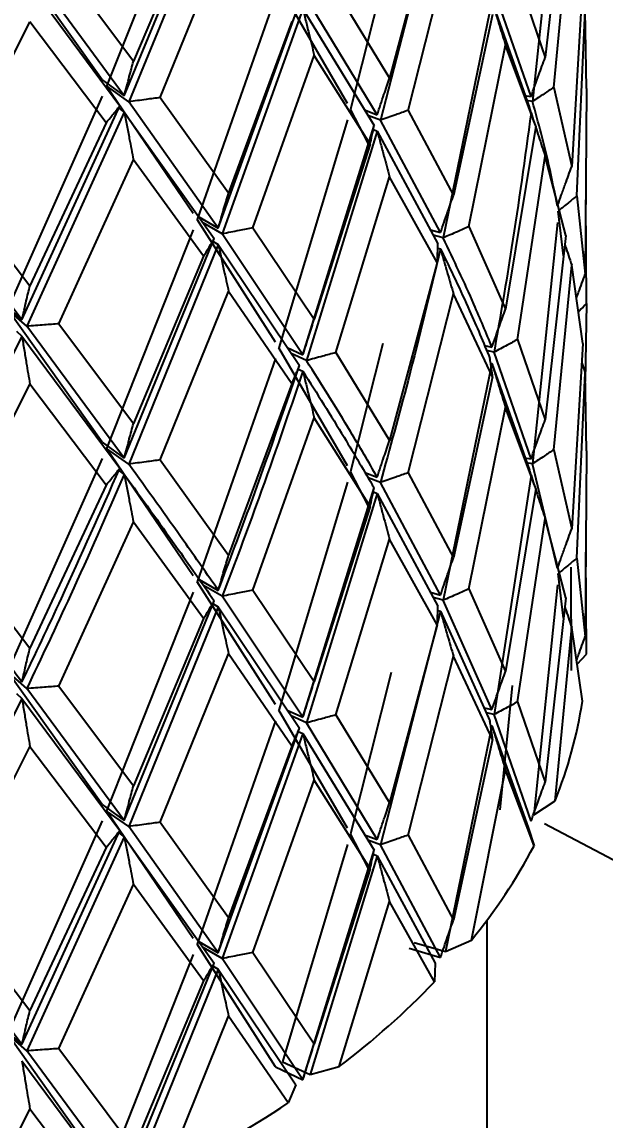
# Model space of a CAD drawing. Extents: x 0 to 16.5, y -14 to 0.
# Drawn here: x 13.5531 to 13.6115, y -5.4571 to -5.3471 of the extents above; entities that cross this region are included whole.
import ezdxf
from ezdxf import colors
from ezdxf.entities.mleader import LeaderData, LeaderLine
from ezdxf.math import Vec2, Vec3

# ---------------------------------------------------------------- set-up
doc = ezdxf.new("R2010")
doc.units = 0
doc.header["$LTSCALE"] = 0.5
doc.header["$MEASUREMENT"] = 0
doc.layers.add('FAB DWG', color=221, linetype='CONTINUOUS')
doc.layers.add('Mounting', color=4, linetype='CONTINUOUS')
doc.styles.get("Standard").update_dxf_attribs({"font": 'arial.ttf'})

msp = doc.modelspace()

# ---------------------------------------------------------------- linework, layer by layer
at = {"layer": 'Mounting', "linetype": 'Continuous', "lineweight": 25, "transparency": 16777216}
for p, q in [((13.60677257704787, -5.330896713159632), (13.6042848298589, -5.355058903342524)), ((13.60762241842917, -5.332196927550257), (13.60555148621423, -5.350659181760648)), ((13.59507048050703, -5.333538189002269), (13.58904545512028, -5.356921976551163)), ((13.56891560268711, -5.335308340040115), (13.56160025462037, -5.353507453315103)), ((13.59474543873855, -5.334886111317729), (13.58996275318815, -5.352721849087601)), ((13.6064066489729, -5.353642974696612), (13.60821740976747, -5.335148763786648)), ((13.57137475129844, -5.336775698524505), (13.5638392291262, -5.355088078721508)), ((13.56339677915182, -5.3544792087541), (13.5705509752535, -5.337231242338362)), ((13.56699806923475, -5.354662087387126), (13.57384617810097, -5.337791526220187)), ((13.59182161487885, -5.355953687510564), (13.5963739413041, -5.338041211001496)), ((13.56942177863312, -5.338986298529534), (13.56431739404405, -5.351015217022777)), ((13.59013878934663, -5.339673989793312), (13.58606991253462, -5.35581824462399)), ((13.56117081328595, -5.352892545604362), (13.55376853379797, -5.342456000869447)), ((13.58576938323635, -5.355270073045745), (13.57888779880366, -5.343435596397626)), ((13.60279333876309, -5.342598447915265), (13.60555147360299, -5.350659140007181)), ((13.60932543363723, -5.34300711746711), (13.60821742139075, -5.361565646552393)), ((13.55482834416397, -5.344508876335738), (13.56295255578367, -5.355502476999163)), ((13.5633966742236, -5.35447925779367), (13.55577167460805, -5.344138540030727)), ((13.5589809208497, -5.34386596591257), (13.56431742018548, -5.351015247711061)), ((13.57854015678489, -5.344501282472379), (13.57070131288395, -5.36687785127053)), ((13.58458351143197, -5.343917330856357), (13.58996275863658, -5.352721858399207)), ((13.60413849449611, -5.354560459732596), (13.60042671021036, -5.343878782377317)), ((13.57281178455403, -5.367731250288173), (13.58092911933873, -5.345224700474731)), ((13.58873588964432, -5.356381902459901), (13.58164700194516, -5.344713054805851)), ((13.60022350947002, -5.345002980163088), (13.59532825095953, -5.368717314238708)), ((13.60022350947002, -5.345002980163088), (13.60398953853331, -5.355694941714859)), ((13.58128912345845, -5.345786034601957), (13.57321420680191, -5.36831451397245)), ((13.5812891234586, -5.345786034601858), (13.5884240724371, -5.35747421528464)), ((13.60029221527358, -5.346358913996866), (13.59637385268817, -5.364457855165981)), ((13.60871421709084, -5.364508555428074), (13.6095577139321, -5.34593398247236)), ((13.60969070037702, -5.353754889368005), (13.60955771302644, -5.345933968349286)), ((13.54592621424801, -5.363061920828869), (13.55394387913744, -5.347093123501281)), ((13.56157427158977, -5.357197068586331), (13.55394387896036, -5.347093123254908)), ((13.58019137844867, -5.347047650096897), (13.57384619256171, -5.364208366691514)), ((13.59791381394606, -5.367586937292032), (13.60158917780765, -5.349425516919212)), ((13.60460028910335, -5.357533712289978), (13.60158916671585, -5.349425489899488)), ((13.5762785368123, -5.367700511399832), (13.58242603950749, -5.350437090846185)), ((13.58802045427912, -5.359331830901553), (13.58242607027181, -5.350437138043674)), ((13.56116931963781, -5.352891695607696), (13.56339672628109, -5.354479201536307)), ((13.56117063079221, -5.354525996069839), (13.55168442391948, -5.37585162029157)), ((13.56383919567056, -5.355088047779859), (13.56159873766133, -5.35350653899448)), ((13.5703106364391, -5.366287750872786), (13.56160036421925, -5.353507465903562)), ((13.60345698313896, -5.354455066580286), (13.60413846687053, -5.354560455049835)), ((13.60640664243457, -5.353642951412326), (13.60821742236998, -5.361565651805307)), ((13.60969070073286, -5.353754877654339), (13.60955772007804, -5.372350901609252)), ((13.55314715225359, -5.37692177106446), (13.56295262272149, -5.355502425855519)), ((13.57281178434996, -5.367731250405953), (13.56383913391091, -5.355088103362206)), ((13.56699810300403, -5.354662133604947), (13.57384619963542, -5.364208376762733)), ((13.60428487221014, -5.355058905175909), (13.60364518280314, -5.354961842637366)), ((13.56339673896802, -5.356112538248894), (13.55362484364732, -5.377558422797662)), ((13.56285129707307, -5.35572376444901), (13.56339671738422, -5.356112493667808)), ((13.56339673896819, -5.356112538248823), (13.57240746347149, -5.368780122005205)), ((13.58785373828292, -5.359310172113311), (13.58606989583188, -5.355818245562787)), ((13.58746695312077, -5.355906301689487), (13.58873594003278, -5.356381921179405)), ((13.58904545534211, -5.356921976605449), (13.58780638664327, -5.356462347759702)), ((13.59182160495126, -5.355953669796293), (13.59637383056704, -5.364457811305641)), ((13.60410049987726, -5.356187901103283), (13.60413851082439, -5.356193779329317)), ((13.60413848138085, -5.356193791596326), (13.60436490668562, -5.356899884519407)), ((13.56157426744141, -5.357197012229449), (13.55394389628872, -5.373509965890207)), ((13.58576941352853, -5.356903280855335), (13.57888776432977, -5.379725415760589)), ((13.5812891204152, -5.380442201967924), (13.58842403222065, -5.357474350324338)), ((13.59507047656421, -5.368194357167681), (13.58904549156986, -5.356922043455796)), ((13.60460029835139, -5.357533739563252), (13.60158920443484, -5.375842402005233)), ((13.5887358909243, -5.358015134502409), (13.58164706737929, -5.381002509320936)), ((13.58834131340658, -5.357867245749858), (13.58873589077701, -5.358015134342708)), ((13.5887358909243, -5.358015134502409), (13.59481028499447, -5.36930402009537)), ((13.58802045837682, -5.359331837630734), (13.58242591666833, -5.376853722183725)), ((13.55684341798378, -5.377325543739985), (13.56431742158215, -5.360888409258962)), ((13.57134347716009, -5.370548712142337), (13.56431745957294, -5.360888460627166)), ((13.60279336295674, -5.378888491450937), (13.60555150258237, -5.360532395217774)), ((13.60762243709441, -5.368486992848688), (13.60555149810364, -5.360532380768078)), ((13.55314715201154, -5.376921771155182), (13.54268288671235, -5.363099572953416)), ((13.54592625330401, -5.36306197146429), (13.55394390467855, -5.373509976899442)), ((13.58458337272891, -5.380207091137464), (13.58996270862043, -5.362594932508273)), ((13.59474530993895, -5.371175897633606), (13.5899626917634, -5.36259490379318)), ((13.60871421954743, -5.364508571037703), (13.6095577222677, -5.37235093624848)), ((13.60969070345769, -5.375274717426407), (13.60961648333875, -5.364896684755777)), ((13.57086017148089, -5.366604886164936), (13.57281182686966, -5.367731274761312)), ((13.60739391687343, -5.370524241810969), (13.60686046199005, -5.366044939195575)), ((13.57854020012062, -5.379157628043714), (13.57070129114313, -5.366877849877326)), ((13.57321420697996, -5.368314514050994), (13.57129627327019, -5.367217972930604)), ((13.57627852371586, -5.367700492288904), (13.5824258860041, -5.376853675121396)), ((13.59791380183015, -5.367586912876163), (13.60158920667809, -5.375842407453632)), ((13.60677256154339, -5.367186945444857), (13.60428484803847, -5.39134924176696)), ((13.57031067576755, -5.367920962905572), (13.56160032156173, -5.3897972805877)), ((13.56339673660691, -5.39076870528703), (13.57240741211563, -5.368780251490094)), ((13.58128911992946, -5.380442202314129), (13.57321425498181, -5.36831458601074)), ((13.59405203758521, -5.367894864193488), (13.59507045116441, -5.36819434926835)), ((13.59532828888782, -5.368717320941883), (13.59434003074906, -5.368430081672088)), ((13.60762243434358, -5.368486980989729), (13.60555153297621, -5.386949316571176)), ((13.57281178546493, -5.369364482593738), (13.56383921249022, -5.391377566613201)), ((13.57229113736906, -5.369063992913254), (13.57281178534074, -5.369364482417581)), ((13.57281178546493, -5.369364482593738), (13.58092906437289, -5.381514240800669)), ((13.59479783509232, -5.369747498491876), (13.59507049170912, -5.369827678673559)), ((13.57134348240175, -5.370548719438048), (13.56431726988841, -5.387305023943227)), ((13.59474532542144, -5.371175926407034), (13.58996274908778, -5.389011821664283)), ((13.60640668086253, -5.389933072829976), (13.60821743234998, -5.37143886575069)), ((13.60932544508888, -5.379297216567181), (13.60821743884257, -5.371438900360005)), ((13.5669979295692, -5.390951874951639), (13.57384613469929, -5.374081443898746)), ((13.58019120341356, -5.38333741798202), (13.57384611281375, -5.374081412833505)), ((13.5918216429259, -5.392243717103113), (13.59637388139924, -5.374331071357645)), ((13.60029225420279, -5.382648982789007), (13.59637387354316, -5.374331056159704)), ((13.55121810905111, -5.37520738091618), (13.55314718480418, -5.376921800079018)), ((13.60969070398685, -5.375274735893242), (13.60955772255624, -5.383095377634007)), ((13.55362484377381, -5.37755842289468), (13.55168183517285, -5.375849310448103)), ((13.56117068430736, -5.389182347516183), (13.55168439809076, -5.375851616012795)), ((13.56339673600707, -5.390768705567382), (13.55362490145186, -5.377558501265014)), ((13.55684340229087, -5.3773255228827), (13.56431723202126, -5.387304972723754)), ((13.55314715291276, -5.378555003465266), (13.54268297500254, -5.399389046326789)), ((13.55259413225394, -5.37806351966853), (13.55314715281711, -5.378555003275764)), ((13.55314715291276, -5.378555003465266), (13.56295255261923, -5.39179195859478)), ((13.58576941153189, -5.391560110883489), (13.57888769656693, -5.379725415370444)), ((13.5797241892569, -5.379710811166817), (13.58128909786551, -5.380442191535636)), ((13.58929821257586, -5.379299139932201), (13.58606989311672, -5.392108301393208)), ((13.59946727789724, -5.379492348553924), (13.60022345452817, -5.379659875909013)), ((13.60279336930973, -5.378888507594951), (13.60555154380494, -5.386949352000116)), ((13.60932544248184, -5.379297189457915), (13.60821740578792, -5.397855542410056)), ((13.57854031059376, -5.380790798810267), (13.57070128760902, -5.403167905328672)), ((13.58164709922696, -5.381002520256757), (13.58011265949325, -5.38029226456959)), ((13.58458335556495, -5.380207064945466), (13.58996275249702, -5.389011827455562)), ((13.60042667705253, -5.380168903455427), (13.59968682101637, -5.380007296745276)), ((13.60413850318498, -5.390850840087481), (13.60042665655516, -5.380168860319344)), ((13.58081046658837, -5.38185181447524), (13.58128913322907, -5.382075525545474)), ((13.60022349481491, -5.381293210618807), (13.59532826632059, -5.405007654697741)), ((13.60009166645441, -5.381264003488354), (13.60022349536347, -5.381293209558805)), ((13.60022349481491, -5.381293210618807), (13.60398956010008, -5.391985272843499)), ((13.60920927280761, -5.381242899224276), (13.60955771526712, -5.382224025927101)), ((13.6002922484655, -5.382648970415175), (13.59637393471262, -5.400747997788756)), ((13.60871419245705, -5.400798374822415), (13.60955771636747, -5.382224001397873)), ((13.60969070539809, -5.390044692724928), (13.60955771669007, -5.382224006563433)), ((13.54592605271736, -5.3993516901227), (13.55394382766047, -5.383383035424458)), ((13.56157405382064, -5.39348675653855), (13.55394380170292, -5.383383001457048)), ((13.58019122445381, -5.383337448970934), (13.57384618723818, -5.400498338696565)), ((13.59791387303954, -5.403877040944465), (13.60158922954084, -5.385715623391278)), ((13.60460033893727, -5.393823841819938), (13.60158924441443, -5.385715659296665)), ((13.57627857381184, -5.403990544938139), (13.58242595646752, -5.38672694253124)), ((13.58802051586863, -5.395621912271807), (13.58242594557746, -5.386726926196161)), ((13.56116966253467, -5.389181436400875), (13.56339671824329, -5.390768692372916)), ((13.56117082073035, -5.390815533259556), (13.55168439389212, -5.412141670995055)), ((13.5638392368654, -5.391377580959528), (13.56159932567166, -5.389796458011375)), ((13.57031067317531, -5.402577792655379), (13.56160023771296, -5.389797271000731)), ((13.60345713978139, -5.390745470368643), (13.60413850146534, -5.390850839914918)), ((13.60640668598847, -5.389933091639847), (13.60821739901035, -5.397855505256473)), ((13.60969070444667, -5.390044726112151), (13.60955771518113, -5.408640802433538)), ((13.56699790810735, -5.390951846416598), (13.57384619166441, -5.40049834496314)), ((13.6042849426162, -5.391349257069052), (13.6036453233309, -5.391252205230558)), ((13.60677257596181, -5.401843204904878), (13.604284849407, -5.391349242665768)), ((13.56285274413801, -5.392014311358409), (13.56339674688012, -5.392402030265046)), ((13.58785376373773, -5.395600207961238), (13.58606993251896, -5.392108299051955)), ((13.58750258650146, -5.392209796895102), (13.58873584156799, -5.392672023921563)), ((13.5890454460889, -5.39321215976365), (13.58782933305921, -5.392761046352646)), ((13.59182165289763, -5.392243734237411), (13.59637395370718, -5.40074803502678)), ((13.60413850259511, -5.392484075475807), (13.60042663418782, -5.416458409698976)), ((13.60410062224172, -5.392478220104408), (13.60413859440944, -5.392484092330875)), ((13.60413850259516, -5.392484075475394), (13.60436444302663, -5.393188628582564)), ((13.5615740794991, -5.39348679036145), (13.55394388997471, -5.409799937189305)), ((13.5857693438952, -5.393193517650317), (13.57888772454566, -5.416015524533307)), ((13.58128912700915, -5.416732584695751), (13.58842406853355, -5.393764326358479)), ((13.59507048468114, -5.404484738541996), (13.58904542165002, -5.393212113901697)), ((13.60460032969761, -5.393823813992043), (13.60158916869113, -5.412132294748204)), ((13.58873587775907, -5.394305363270533), (13.58164707925045, -5.417292851431881)), ((13.58834128642388, -5.394157468290075), (13.58873587825187, -5.394305362273712)), ((13.58873587775907, -5.394305363270533), (13.59481030629694, -5.405594353824483)), ((13.58802050739562, -5.395621899035959), (13.58242603037041, -5.413143876679342)), ((13.55684346231873, -5.41361558221206), (13.56431731903631, -5.397178249686306)), ((13.57134355594348, -5.406838802027679), (13.56431730558821, -5.397178231874861)), ((13.60279329925159, -5.415178305486592), (13.60555151462604, -5.396822415021575)), ((13.60762239827825, -5.404776794155595), (13.60555151622147, -5.396822420303494)), ((13.54592602789557, -5.399351658780063), (13.55394389522449, -5.409799944042845)), ((13.58458345644356, -5.416497203452693), (13.5899627872433, -5.398885046887798)), ((13.59474539336774, -5.407466035247339), (13.58996280984784, -5.398885085066624)), ((13.60970312140241, -5.410414878358608), (13.60961803820241, -5.400205749400641)), ((13.60812689198554, -5.401699749853861), (13.6081512050669, -5.412058868648629)), ((13.60871419028361, -5.400798358415926), (13.60955771491405, -5.408640798030817)), ((13.57089632120798, -5.402915889557704), (13.57281174385121, -5.404021366494618)), ((13.60739391787032, -5.406813834081959), (13.60686048170732, -5.40233451647731)), ((13.57854028394205, -5.415447751089644), (13.57070133889621, -5.403167908488669)), ((13.57321419916547, -5.404604696173863), (13.57132210508117, -5.40352292844797)), ((13.57627858696649, -5.403990563475276), (13.58242605670062, -5.413143916666797)), ((13.59791388253822, -5.403877060641463), (13.60158915316477, -5.412132256241648)), ((13.6067725424382, -5.403476321041666), (13.60442858636635, -5.426503845447144)), ((13.57031058536236, -5.404211189992566), (13.56160027233343, -5.426087383960891)), ((13.56339674181984, -5.42705908873107), (13.5724074669093, -5.405070233050793)), ((13.58128912711967, -5.41673258461698), (13.57321417185317, -5.404604647172661)), ((13.59405209547487, -5.404185260811886), (13.59507048307598, -5.404484738167753)), ((13.59532835390687, -5.40500768104998), (13.59434006285658, -5.404720432315116)), ((13.60022350845299, -5.415949471780735), (13.59532826776209, -5.405007655767008)), ((13.60762240563363, -5.404776827931272), (13.60555150875921, -5.423239215629394)), ((13.57281177436494, -5.40565470988993), (13.56383922035268, -5.427667909921212)), ((13.57229109966465, -5.405354203821545), (13.57281177478044, -5.405654708948191)), ((13.57281177436494, -5.405654709889916), (13.58092908448005, -5.417804577041707)), ((13.59507048411808, -5.406117973860376), (13.58904539522513, -5.429501660321577)), ((13.59479784891069, -5.406037802650573), (13.59507056881113, -5.406118001422456)), ((13.59507048411825, -5.406117973860177), (13.60001780938824, -5.417073083763498)), ((13.57134354510506, -5.406838787620387), (13.56431741029879, -5.423595193853416)), ((13.59474537789927, -5.407466005920639), (13.58996269476538, -5.425301708943806)), ((13.60653882315166, -5.425082002844334), (13.60821739691271, -5.407728689742854)), ((13.60927745579237, -5.415102561048712), (13.60821738864993, -5.4077286089681)), ((13.5669980342463, -5.427241998694797), (13.57384623677564, -5.410371569239558)), ((13.58019131679095, -5.419627567534093), (13.5738462661232, -5.410371610569825)), ((13.59182154293362, -5.42853352120882), (13.59637390252484, -5.410621093173503)), ((13.60029217324583, -5.41893877683043), (13.5963739053234, -5.410621098721961)), ((13.60874888150274, -5.411425735943354), (13.60970312162581, -5.410414881960691)), ((13.55362483773957, -5.413848604177474), (13.55168392288552, -5.412141333527487)), ((13.56117078781821, -5.425472481925766), (13.55168445482277, -5.412141680962236)), ((13.59013885152057, -5.412253707483146), (13.58606993437433, -5.428398138191369)), ((13.56339674195633, -5.427059088667292), (13.55362480874752, -5.413848551760822)), ((13.55684347808138, -5.413615602503356), (13.56431744281391, -5.423595237410439)), ((13.60224363343809, -5.413548060488992), (13.60100349610266, -5.425994075412405)), ((13.55314714436316, -5.414845229569494), (13.54268297851268, -5.435679390324665)), ((13.55259409704126, -5.414353721059925), (13.55314714468319, -5.414845228672391)), ((13.55314714436316, -5.414845229569494), (13.56295257065231, -5.428082297149416)), ((13.58576933728137, -5.42784996220476), (13.57888777178345, -5.416015524899905)), ((13.57972426964002, -5.416001228390328), (13.58128912569915, -5.416732584059204)), ((13.59943110686498, -5.415773919008387), (13.60022352388204, -5.415949475248027)), ((13.60279329363095, -5.415178288607308), (13.60555150743847, -5.423239211130365)), ((13.57854020809872, -5.417081098403756), (13.5707013413112, -5.439457747887133)), ((13.58164715601739, -5.41729288775386), (13.58011269957755, -5.416582624452786)), ((13.58458346989988, -5.416497224542155), (13.58996267116881, -5.425301668064037)), ((13.60042662819722, -5.416458453486243), (13.59966512566753, -5.416292118552889)), ((13.60413850457602, -5.427140653041292), (13.60042667573065, -5.416458439960309)), ((13.57281178465025, -5.440310974031561), (13.58092908488407, -5.417804579033017)), ((13.58080779712373, -5.418140866981503), (13.58128920047832, -5.418365857050773)), ((13.58873589002078, -5.42896162600357), (13.58164708070195, -5.417292852676638)), ((13.60022347675633, -5.417582583961249), (13.59558363465938, -5.440186468349495)), ((13.60009169176306, -5.417553549422848), (13.60022345772449, -5.417582741548415)), ((13.60022347675636, -5.417582583961206), (13.60383803204125, -5.427775861179285)), ((13.58128912660803, -5.418365819870175), (13.57321414252566, -5.440894190210571)), ((13.58128912660828, -5.41836581986999), (13.58842407307673, -5.430053845256225)), ((13.60029218858657, -5.418938811982869), (13.59637389223395, -5.437037892801186)), ((13.545926173782, -5.435641827559436), (13.55394394872908, -5.419673174301337)), ((13.56157419219152, -5.429776921361778), (13.55394398353703, -5.419673219523304)), ((13.58019129576973, -5.419627535993925), (13.57384611671123, -5.436788218402668)), ((13.59815996442094, -5.439048914766019), (13.60158914835943, -5.422005440309292)), ((13.60443376215772, -5.429616170636649), (13.6015891294307, -5.422005357885098)), ((13.57627844190255, -5.440280334976592), (13.58242598575178, -5.42301696740499)), ((13.58802039630907, -5.431911694149818), (13.58242598963111, -5.423016973358529)), ((13.56116796131447, -5.425470603573757), (13.56339674078252, -5.427059087952131)), ((13.60442858609479, -5.426503848524234), (13.60653882299342, -5.425082006450367)), ((13.56117069415949, -5.427105818957813), (13.55168445769184, -5.44843152068124)), ((13.56383928294516, -5.427667954696773), (13.56159744044813, -5.42608546860059)), ((13.57031057677562, -5.438867633624923), (13.56160033078481, -5.426087390738644)), ((13.55314715227194, -5.449501494814797), (13.56295257075683, -5.428082299171578)), ((13.57281178471437, -5.440310973994542), (13.56383922175073, -5.42766791133883)), ((13.56699805107213, -5.427242021621183), (13.57384608607573, -5.436788174233158)), ((13.60383803240962, -5.427775862687724), (13.60443376236811, -5.429616170571649)), ((13.56339674151847, -5.428692323862876), (13.55362477779914, -5.450138091142378)), ((13.56285127765234, -5.428303566303185), (13.5633968013375, -5.428692369153126)), ((13.56339674151877, -5.428692323862734), (13.57240747778776, -5.44135975288404)), ((13.58785369700673, -5.431890069404488), (13.58606985454268, -5.428398142771016)), ((13.58746701209113, -5.428486047495539), (13.58873590387119, -5.428961631246949)), ((13.58904540214549, -5.429501704165247), (13.5878064698145, -5.429042126017762)), ((13.59182153411141, -5.428533503453437), (13.59637388991724, -5.437037888081505)), ((13.56157416653627, -5.429776886990197), (13.55394380632557, -5.446089807543032)), ((13.58576947000682, -5.429483050486198), (13.57923319748082, -5.451239016603353)), ((13.58128912348679, -5.45302240321503), (13.58842408354328, -5.430053910718073)), ((13.59507048715712, -5.440774551730385), (13.58904543944568, -5.429501695785362)), ((13.58873586153637, -5.430594734533472), (13.5820029167784, -5.452508741078347)), ((13.5883413103555, -5.43044701758518), (13.58873584443935, -5.43059488992904)), ((13.58873586153641, -5.430594734533429), (13.5945477524156, -5.441359823782548)), ((13.58802041896471, -5.43191173160713), (13.58242597148656, -5.449433765543091)), ((13.55684330425753, -5.449905354660814), (13.56431735519936, -5.433468278530114)), ((13.57134340300666, -5.443128567375936), (13.56431735998994, -5.433468285009582)), ((13.553147152348, -5.44950149478629), (13.54268297979618, -5.435679391904941)), ((13.54592619324196, -5.435641852686928), (13.55394376999006, -5.446089759311036)), ((13.58493274154299, -5.451705193052007), (13.58996266386578, -5.435174851397178)), ((13.59446750930972, -5.443231402890092), (13.5899626350984, -5.435174766079726)), ((13.5997255977148, -5.50950750513455), (13.5997255977148, -5.437038744975155)), ((13.57086027227358, -5.439184668024481), (13.5728117963808, -5.440310980785796)), ((13.59558363410409, -5.440186471376435), (13.59815996388802, -5.439048918330144)), ((13.57854024818601, -5.45173767916036), (13.57070123739985, -5.439457741320837)), ((13.57321416205452, -5.440894235658675), (13.57129641168351, -5.439797799388415)), ((13.57627843026436, -5.440280315980075), (13.58242596827515, -5.449433760488063)), ((13.59191886430694, -5.439847759756219), (13.59507048395081, -5.440774557056642)), ((13.59241703201341, -5.43927684356089), (13.59558364858216, -5.440186454477583)), ((13.57031074909354, -5.440500740410414), (13.56202818933701, -5.461357790176933)), ((13.56339673748489, -5.463348906773717), (13.57240747893039, -5.441359819050078)), ((13.58128913057241, -5.453022398165004), (13.57321418749124, -5.440894231084428)), ((13.59454775305135, -5.441359825351896), (13.59446750947495, -5.443231402847928)), ((13.57281176068712, -5.441944079339081), (13.56427997526229, -5.462932121186626)), ((13.57229112534579, -5.441643758967132), (13.57281174627214, -5.441944232823118)), ((13.57281176068717, -5.441944079339052), (13.5805669796407, -5.453532154949499)), ((13.57134343198702, -5.443128607965519), (13.56431733758328, -5.459885074734288)), ((13.56743524762887, -5.462497697609649), (13.57384607659419, -5.446661356548134)), ((13.5798142703213, -5.455353206826629), (13.57384603924542, -5.446661267220051)), ((13.5512188913845, -5.447787799787932), (13.55314716132056, -5.44950150282952)), ((13.55362480908298, -5.450138139672802), (13.55168270535469, -5.44842982314448)), ((13.56117074366316, -5.461762405149045), (13.55168433424222, -5.448431500323125)), ((13.56339674623489, -5.463348902684288), (13.55362482154454, -5.450138137397488)), ((13.55684329031198, -5.449905334112373), (13.56431733361752, -5.459885069243882)), ((13.55314713382807, -5.451134597549867), (13.56250674057399, -5.463760865398839)), ((13.57923319748082, -5.451239016603353), (13.58200293621299, -5.452508729229919)), ((13.57854024818601, -5.45173767916036), (13.58128912646219, -5.453022403047456)), ((13.58200291596363, -5.452508744022168), (13.58493274065868, -5.451705196530156)), ((13.58056698051603, -5.453532156610521), (13.57981427043409, -5.455353206801263)), ((13.5464322071249, -5.470954744201578), (13.55394375874439, -5.455962940368693)), ((13.56111446205019, -5.465451801447173), (13.55394371444657, -5.4559628460879))]:
    msp.add_line(p, q, dxfattribs=at)
at = {"layer": 'Mounting', "linetype": 'Continuous', "lineweight": 25, "transparency": 16777216, "flags": 128}
msp.add_lwpolyline([(13.63775905531872, -5.571573233412096), (13.66056129683977, -5.546820445648549), (13.67175423891771, -5.517124522426812), (13.66799776791947, -5.486811513764195), (13.64959621078476, -5.458337199344157), (13.61804035223431, -5.434008398777706), (13.60547683648534, -5.427395250436476)], dxfattribs=at)
at = {"layer": 'Mounting', "linetype": 'Continuous', "lineweight": 25, "transparency": 16777216}
for centre, radius, start, end in [((13.56582135514122, -5.408542517919088), 0.0439484567116401, 337.8929478836308, 351.4155644099604), ((13.55359041396525, -5.402602590979299), 0.05757412206647672, 320.7257428812784, 332.0178444690667), ((13.53532390093763, -5.386283812012252), 0.08210355959296234, 307.1729340637863, 316.0836957580884), ((13.51603554665059, -5.359142569637697), 0.1154305517061023, 296.4416895979224, 303.5406843649111)]:
    msp.add_arc(centre, radius, start, end, dxfattribs=at)
for points, knots in [([(13.60022350947002, -5.345002980163088), (13.60034732886624, -5.345411023904163), (13.60059496766048, -5.346227111392182), (13.60104849845589, -5.347701317540682), (13.60138281317946, -5.348767313537394), (13.60158919918755, -5.349425396005415)], [0, 0, 0, 0, 0.2767561491582412, 0.5535123022841604, 1, 1, 1, 1]), ([(13.58128912345853, -5.345786034601758), (13.58139219402464, -5.346214818451273), (13.58159833515828, -5.347072386156185), (13.58197587249033, -5.348622581907591), (13.58225417106053, -5.349744598457747), (13.58242597809217, -5.350437272993588)], [0, 0, 0, 0, 0.276752273694797, 0.5535045511952519, 1, 1, 1, 1]), ([(13.56339672668737, -5.354479329920167), (13.56348018923649, -5.354158201575999), (13.56364711433591, -5.353515944883114), (13.56395284241379, -5.352360017496366), (13.56417821084477, -5.351528616057067), (13.56431734775347, -5.35101532932191)], [0, 0, 0, 0, 0.2767379150879544, 0.5534758340930612, 1, 1, 1, 1]), ([(13.60413849459598, -5.354560460069948), (13.60426660027029, -5.354199658032144), (13.60452281162072, -5.353478053951406), (13.60499205745497, -5.352176847422029), (13.60533796258081, -5.35123836657128), (13.605551509372, -5.350658989281683)], [0, 0, 0, 0, 0.2767477430806157, 0.5534954901098155, 1, 1, 1, 1]), ([(13.5887358897229, -5.356381902596624), (13.58884712162692, -5.356042980523412), (13.58906958543651, -5.355365136372185), (13.58947700949403, -5.354144114865392), (13.58977733782182, -5.353264752179825), (13.58996274228577, -5.352721887081088)], [0, 0, 0, 0, 0.2767567877681198, 0.5535135794695034, 1, 1, 1, 1]), ([(13.60640665362961, -5.353642844944858), (13.6060911196439, -5.353855099763962), (13.60558131771233, -5.354198035617685), (13.60487326419925, -5.354669673469729), (13.6044809837113, -5.354929167116424), (13.6042848426385, -5.355058914488055)], [0, 0, 0, 0, 0.4481561561068993, 0.7240769120707333, 1, 1, 1, 1]), ([(13.56157416926266, -5.357197163598684), (13.56178180100788, -5.356944468586505), (13.56211726387455, -5.356536198680118), (13.56257580471731, -5.355971056501119), (13.56282698625177, -5.355658690518226), (13.56295257754974, -5.355502506866742)], [0, 0, 0, 0, 0.4481630807127061, 0.7240803743197151, 0.9999999999999999, 0.9999999999999999, 0.9999999999999999, 0.9999999999999999]), ([(13.56699790698334, -5.354662309484766), (13.56652646801388, -5.354726986971656), (13.56576478165425, -5.354831483974934), (13.56471164067957, -5.354972845884305), (13.56413001939628, -5.355049701091176), (13.56383920752567, -5.355088128857005)], [0, 0, 0, 0, 0.448163080712111, 0.7240803743196267, 1, 1, 1, 1]), ([(13.60677255911018, -5.365553610863287), (13.60650763340453, -5.364179266983527), (13.60583695012526, -5.360699991697956), (13.60486989742834, -5.357185274927446), (13.60428483892456, -5.355058901730288)], [0, 0, 0, 0, 0.3950086632827782, 1, 1, 1, 1]), ([(13.5633967389681, -5.356112538248709), (13.56348020386682, -5.356552637414836), (13.56364713366543, -5.357432835753173), (13.56395285736887, -5.3590244783949), (13.56417821910747, -5.360177047182788), (13.56431734569849, -5.360888583077767)], [0, 0, 0, 0, 0.2767522736947964, 0.5535045511952523, 1, 1, 1, 1]), ([(13.59182163115565, -5.35595361971896), (13.59140789637373, -5.356099211551594), (13.59073942848719, -5.356334443078907), (13.58981349820777, -5.356656721496634), (13.58930147078369, -5.35683355589579), (13.58904545598956, -5.356921973469085)], [0, 0, 0, 0, 0.4481514002251124, 0.7240745338561206, 0.9999999999999999, 0.9999999999999999, 0.9999999999999999, 0.9999999999999999]), ([(13.60413848138079, -5.356193791596837), (13.60352122196027, -5.360695818871875), (13.60242194889914, -5.36871344831485), (13.60103487929619, -5.376677009015992), (13.60042667147891, -5.380168902906121)], [0, 0, 0, 0, 0.5615160075763093, 0.9999999999999999, 0.9999999999999999, 0.9999999999999999, 0.9999999999999999]), ([(13.60460030387353, -5.357533592613109), (13.60451092591131, -5.357258721978098), (13.60436652013342, -5.356814620245657), (13.60416192203265, -5.356201851963789), (13.60404700478917, -5.355863927441519), (13.60398954592463, -5.355694964466394)], [0, 0, 0, 0, 0.4481579668241302, 0.724077817450093, 1, 1, 1, 1]), ([(13.58802046424568, -5.359331816226032), (13.58808263634528, -5.359054457408917), (13.58818308738667, -5.358606330641422), (13.58831660284056, -5.35798705180693), (13.58838824854933, -5.357645160256638), (13.58842407155512, -5.357474213758934)], [0, 0, 0, 0, 0.4481508116982443, 0.7240742395863183, 1, 1, 1, 1]), ([(13.6045896696585, -5.357598366292251), (13.6046972816926, -5.35793086618159), (13.60501392000386, -5.358909215901946), (13.60533773214697, -5.359886908837467), (13.60555149417251, -5.36053232509714)], [0, 0, 0, 0, 0.3398579081092872, 1, 1, 1, 1]), ([(13.5887358909243, -5.358015134502409), (13.58884712256586, -5.358437436534359), (13.58906958585056, -5.359282040604327), (13.58947700969852, -5.360808472609122), (13.58977733724516, -5.361912966262167), (13.5899627415935, -5.362594814891366)], [0, 0, 0, 0, 0.2767561491701981, 0.5535123023080449, 1, 1, 1, 1]), ([(13.60682235434655, -5.365413822697391), (13.60693680205001, -5.365091795364606), (13.60718226087075, -5.364401135377818), (13.60764538202924, -5.363117776515807), (13.60799906595876, -5.362158122389246), (13.60821741601227, -5.361565671015541)], [0, 0, 0, 0, 0.2505233593838079, 0.5373036461860541, 1, 1, 1, 1]), ([(13.57281178445199, -5.367731250553632), (13.57290556720366, -5.367404764752223), (13.57309313270834, -5.366751793144786), (13.57343664340834, -5.365576323643708), (13.57368985868174, -5.364730539136602), (13.57384617840813, -5.364208403165307)], [0, 0, 0, 0, 0.2767567877841209, 0.5535135795019169, 1, 1, 1, 1]), ([(13.59507047673942, -5.368194357521702), (13.59518864625976, -5.367848494636661), (13.59542498530217, -5.367156768861662), (13.59585783541176, -5.365910283836541), (13.5961769113858, -5.365012141007838), (13.59637389502469, -5.364457666659931)], [0, 0, 0, 0, 0.2767477430805851, 0.5534954901097112, 1, 1, 1, 1]), ([(13.60871418647398, -5.364508650881305), (13.60843881465772, -5.364738774341049), (13.60799390300702, -5.365110579305451), (13.60740972516916, -5.365593832001906), (13.60710129751396, -5.365847105654538), (13.60696442002992, -5.365959506276724)], [0, 0, 0, 0, 0.4746275095251221, 0.7668443038016484, 1, 1, 1, 1]), ([(13.57627855860999, -5.367700445917848), (13.57582141661911, -5.367793210013744), (13.57508281606183, -5.367943088201031), (13.57406102140626, -5.368147216837642), (13.57349647988639, -5.368258746129897), (13.5732142079334, -5.368314511011732)], [0, 0, 0, 0, 0.4481514002253253, 0.7240745338567407, 1, 1, 1, 1]), ([(13.597913833905, -5.367586809033469), (13.59752873244887, -5.367756563023732), (13.59690653175075, -5.3680308311408), (13.59604404820133, -5.368407199580389), (13.59556686006493, -5.368613950909207), (13.59532826498849, -5.368717327010458)], [0, 0, 0, 0, 0.4481561561065514, 0.7240769120706627, 1, 1, 1, 1]), ([(13.57134348949511, -5.370548698819647), (13.5715042190857, -5.370284861309074), (13.57176390879963, -5.369858580825237), (13.57211759651135, -5.369268855931509), (13.57231084011772, -5.368943032674053), (13.5724074623293, -5.368780120356718)], [0, 0, 0, 0, 0.4481508116987606, 0.7240742395865614, 1, 1, 1, 1]), ([(13.60022349423374, -5.379659875854372), (13.59963752009831, -5.378233916046639), (13.59815407380992, -5.374623970391582), (13.59639343166395, -5.370943790550371), (13.59532825841858, -5.368717313628878)], [0, 0, 0, 0, 0.3950086632827928, 1, 1, 1, 1]), ([(13.57281178546493, -5.369364482593738), (13.57290556799531, -5.369799220868146), (13.57309313305743, -5.370668697423227), (13.57343664358078, -5.372240681410219), (13.57368985819557, -5.373378753154327), (13.57384617782451, -5.374081330897994)], [0, 0, 0, 0, 0.2767561491703037, 0.5535123023082797, 1, 1, 1, 1]), ([(13.59507046454916, -5.369827687507481), (13.59401330924897, -5.374228144109381), (13.59213062863804, -5.382064887038382), (13.58998587944631, -5.38981420618515), (13.58904544125797, -5.393212158583196)], [0, 0, 0, 0, 0.5615160075762894, 1, 1, 1, 1]), ([(13.59474534816683, -5.37117578117163), (13.59475694352205, -5.370896192212257), (13.59477567785263, -5.370444467199064), (13.59479629617773, -5.36982053862971), (13.59480562509405, -5.369476209076879), (13.59481028957193, -5.369304043572939)], [0, 0, 0, 0, 0.4481579668239512, 0.7240778174499705, 1, 1, 1, 1]), ([(13.59507046454927, -5.369827687506984), (13.5951886328757, -5.370243050612501), (13.59542496953022, -5.371073776829505), (13.59585781875075, -5.37257484827667), (13.59617689566712, -5.373660662434148), (13.59637388100411, -5.374331000702881)], [0, 0, 0, 0, 0.2767459129382127, 0.5534918298429522, 1, 1, 1, 1]), ([(13.59507046454939, -5.369827687507225), (13.59607089701702, -5.371897491372437), (13.59785256032516, -5.375583590855413), (13.59935778807229, -5.379198540195716), (13.60001780634436, -5.380783637614883)], [0, 0, 0, 0, 0.5615160075763062, 1, 1, 1, 1]), ([(13.60751925959227, -5.369406796347533), (13.60753445726012, -5.369451712578467), (13.60776383206879, -5.370129622634607), (13.60799839228793, -5.37080675817927), (13.60821741126991, -5.37143902880976)], [0, 0, 0, 0, 0.06625691788936455, 1, 1, 1, 1]), ([(13.60868604623573, -5.374762406057414), (13.6087565594143, -5.374564509541528), (13.60904331973676, -5.373759711490322), (13.60933656978462, -5.372956655210487), (13.60955771085724, -5.372351067152152)], [0, 0, 0, 0, 0.2458958686405682, 0.9999999999999999, 0.9999999999999999, 0.9999999999999999, 0.9999999999999999]), ([(13.55314715213256, -5.37692177131639), (13.55321938697563, -5.376605356209325), (13.55336385666281, -5.375972525990704), (13.5536284409394, -5.374833943776423), (13.55382347643593, -5.374015350341963), (13.55394387950262, -5.373510000486988)], [0, 0, 0, 0, 0.276756787767922, 0.5535135794693014, 0.9999999999999999, 0.9999999999999999, 0.9999999999999999, 0.9999999999999999]), ([(13.60969070265829, -5.375274802073974), (13.60945879939866, -5.37552036734229), (13.60918926363383, -5.375805782142052), (13.60891690445722, -5.376090301142597), (13.60887887774808, -5.376130025602805)], [0, 0, 0, 0, 0.8603802904328933, 1, 1, 1, 1]), ([(13.60022349130771, -5.379659868564829), (13.60034730712004, -5.379306686343313), (13.60059493874643, -5.378600321895277), (13.60104847385838, -5.377327020107245), (13.60138279837962, -5.376409107521027), (13.60158919672293, -5.375842425674321)], [0, 0, 0, 0, 0.2767463128874502, 0.5534926296911418, 1, 1, 1, 1]), ([(13.5568434443497, -5.377325481179625), (13.55636287444846, -5.37736136329346), (13.55558642160899, -5.37741933772989), (13.55451341990683, -5.377496395173466), (13.55392103746458, -5.377537744990974), (13.55362484499154, -5.377558419987125)], [0, 0, 0, 0, 0.4481514002253756, 0.7240745338568901, 1, 1, 1, 1]), ([(13.58128912017232, -5.380442202693516), (13.58139218896365, -5.380109760213813), (13.58159832654777, -5.379444875249661), (13.58197586330588, -5.378247548619186), (13.58225416497694, -5.377385642959695), (13.58242597633329, -5.376853539865124)], [0, 0, 0, 0, 0.2767477430805595, 0.5534954901095108, 1, 1, 1, 1]), ([(13.55314715291276, -5.378555003465266), (13.55321938758538, -5.378999812410257), (13.55336385693168, -5.379889430306633), (13.5536284410722, -5.381498301561521), (13.55382347606143, -5.38266356430762), (13.55394387905306, -5.383382928157204)], [0, 0, 0, 0, 0.2767561491702604, 0.5535123023081908, 1, 1, 1, 1]), ([(13.60279332146741, -5.37888858253018), (13.60244107415894, -5.379080638243792), (13.60187195661597, -5.379390938062159), (13.60108236552335, -5.379817273669204), (13.60064523943843, -5.380051678002658), (13.60042667547238, -5.380168880664641)], [0, 0, 0, 0, 0.4481577159255624, 0.724077692011367, 0.9999999999999999, 0.9999999999999999, 0.9999999999999999, 0.9999999999999999]), ([(13.58458340711781, -5.380206966175663), (13.58414556897281, -5.380326800317391), (13.58343816266429, -5.380520413936495), (13.58245894374829, -5.380785063960772), (13.58191770337478, -5.380930037004916), (13.58164708204446, -5.381002523833288)], [0, 0, 0, 0, 0.4481561561065067, 0.7240769120704563, 1, 1, 1, 1]), ([(13.60029221439095, -5.38264904464144), (13.6002531089955, -5.382370286945275), (13.60018992713039, -5.38191990328464), (13.6000974303545, -5.381298143723598), (13.60004434502732, -5.380955133411845), (13.60001780225156, -5.38078362753123)], [0, 0, 0, 0, 0.4481555186395723, 0.7240765933428928, 0.9999999999999999, 0.9999999999999999, 0.9999999999999999, 0.9999999999999999]), ([(13.57281176593501, -5.404021382100893), (13.57392782322795, -5.401082783293447), (13.57675322276143, -5.393643455803698), (13.5793550140143, -5.386086269473225), (13.58092907518223, -5.381514237213338)], [0, 0, 0, 0, 0.3950086632828111, 1, 1, 1, 1]), ([(13.58019126342835, -5.383337307479479), (13.58030332532837, -5.383065219619169), (13.58048438098728, -5.382625613947411), (13.58072931461849, -5.382017793866964), (13.58086248197622, -5.381682108195662), (13.58092906593642, -5.381514264650747)], [0, 0, 0, 0, 0.4481579668236894, 0.7240778174498512, 1, 1, 1, 1]), ([(13.58873587905536, -5.392672028549484), (13.58785446637167, -5.391157056464721), (13.58562309079536, -5.387321768215173), (13.5831458077106, -5.383384514118035), (13.58164707290573, -5.381002509498813)], [0, 0, 0, 0, 0.3950086632827781, 1, 1, 1, 1]), ([(13.60022349481491, -5.381293210618793), (13.60034731006539, -5.381701254473455), (13.60059494056815, -5.382517342188606), (13.60104847278696, -5.383991600514491), (13.60138279524903, -5.385057648535422), (13.60158919224036, -5.385715782908946)], [0, 0, 0, 0, 0.2767464391736097, 0.553492882302146, 1, 1, 1, 1]), ([(13.58128910953979, -5.382075531294859), (13.57983826111934, -5.386323851378236), (13.57725445513541, -5.393889655426676), (13.57444576218625, -5.401338496772794), (13.57321419528841, -5.404604694465178)], [0, 0, 0, 0, 0.5615160075762843, 1, 1, 1, 1]), ([(13.58128910953996, -5.382075531294376), (13.58139217728992, -5.382504314669632), (13.58159831279132, -5.383361881426282), (13.58197584877396, -5.384912111167154), (13.58225415126694, -5.386034162600836), (13.5824259641044, -5.386726872315776)], [0, 0, 0, 0, 0.2767459129382069, 0.5534918298431648, 1, 1, 1, 1]), ([(13.58128910954012, -5.382075531294632), (13.58269048366487, -5.384291029717673), (13.5851861812155, -5.388236595637693), (13.58743707633217, -5.392079392907789), (13.58842405780945, -5.393764397996847)], [0, 0, 0, 0, 0.5615160075762631, 1, 1, 1, 1]), ([(13.56339673630699, -5.390768705979696), (13.56348019976853, -5.390447578621774), (13.56364712669278, -5.389805323901356), (13.56395284993143, -5.38864944409822), (13.56417821418109, -5.387818091016868), (13.56431734427418, -5.387304849756191)], [0, 0, 0, 0, 0.2767477430805624, 0.5534954901097183, 1, 1, 1, 1]), ([(13.60413850316225, -5.390850840010728), (13.60426661180414, -5.3904900391463), (13.60452282908977, -5.389768437412215), (13.60499207167951, -5.388467267991345), (13.60533796929585, -5.387528822569962), (13.60555150672953, -5.386949479962595)], [0, 0, 0, 0, 0.2767548831601297, 0.5535097703085757, 1, 1, 1, 1]), ([(13.58873587460844, -5.392672020812697), (13.58884710303042, -5.392333096469343), (13.58906955987599, -5.391655247777862), (13.58947698760168, -5.390434172343248), (13.58977732394995, -5.389554758541664), (13.58996273937949, -5.389011844276666)], [0, 0, 0, 0, 0.2767463128874512, 0.5534926296911359, 1, 1, 1, 1]), ([(13.60640667156863, -5.389933156865283), (13.60609113960954, -5.39014541198209), (13.60558133701706, -5.390488350964034), (13.60487327977911, -5.390959994277438), (13.60448099348114, -5.391219493057534), (13.60428484950314, -5.391349242995986)], [0, 0, 0, 0, 0.4481511461162684, 0.7240744068238261, 1, 1, 1, 1]), ([(13.55314713546935, -5.413211900729607), (13.5544754761956, -5.410421580093143), (13.55783829035568, -5.40335763214506), (13.56102476994763, -5.396151564661551), (13.56295256249539, -5.391791956262239)], [0, 0, 0, 0, 0.3950086632828015, 1, 1, 1, 1]), ([(13.56157413299945, -5.39348665447956), (13.56178176380148, -5.393233959307636), (13.56211722778763, -5.392825685926141), (13.56257577194996, -5.392260539092746), (13.56282695769652, -5.39194816843596), (13.56295255110053, -5.391791982447586)], [0, 0, 0, 0, 0.4481579668239268, 0.7240778174501865, 1, 1, 1, 1]), ([(13.57281177748202, -5.404021375436585), (13.57167344821385, -5.402383884989391), (13.56879166516961, -5.398238430473029), (13.56570601030419, -5.393963726313316), (13.56383921584253, -5.39137756732967)], [0, 0, 0, 0, 0.3950086632827876, 1, 1, 1, 1]), ([(13.5669979768851, -5.390951754946087), (13.56652653767915, -5.391016431956501), (13.56576484281043, -5.391120929304918), (13.56471168509328, -5.391262294541889), (13.56413004728417, -5.391339153342017), (13.56383922715067, -5.391377582904454)], [0, 0, 0, 0, 0.4481561561067142, 0.7240769120706138, 0.9999999999999999, 0.9999999999999999, 0.9999999999999999, 0.9999999999999999]), ([(13.56339672769686, -5.392402033413774), (13.56161559519406, -5.396454300229152), (13.5584435885571, -5.403670954359598), (13.55509370520999, -5.410746213980531), (13.55362483498579, -5.413848602066565)], [0, 0, 0, 0, 0.5615160075763068, 1, 1, 1, 1]), ([(13.56339672769706, -5.392402033413319), (13.56348019031531, -5.39284213179603), (13.56364711555302, -5.393722328567776), (13.56395283816374, -5.395314005050835), (13.56417820307895, -5.39646660915291), (13.56431733437142, -5.39717818086433)], [0, 0, 0, 0, 0.2767459129382054, 0.5534918298431641, 1, 1, 1, 1]), ([(13.56339672769726, -5.392402033413589), (13.56513779670535, -5.394808153706094), (13.56823845453983, -5.39909319680379), (13.57113664210845, -5.403248339508963), (13.57240745096433, -5.405070303071412)], [0, 0, 0, 0, 0.5615160075762919, 1, 1, 1, 1]), ([(13.59182159237739, -5.39224380259931), (13.59140785613192, -5.392389393441192), (13.59073939238559, -5.392624621078781), (13.58981347219733, -5.392946893078758), (13.589301456359, -5.393123722079835), (13.58904544735804, -5.393212136953991)], [0, 0, 0, 0, 0.4481577159255421, 0.7240776920116192, 1, 1, 1, 1]), ([(13.60460031124455, -5.393823937530911), (13.60451093592317, -5.393549065903628), (13.60436653297024, -5.39310495813379), (13.60416193738421, -5.392492178474441), (13.60404701991546, -5.392154243582254), (13.60398956093822, -5.391985275422002)], [0, 0, 0, 0, 0.4481514866562092, 0.7240745770974403, 1, 1, 1, 1]), ([(13.5880204657071, -5.395621968666418), (13.58808263503561, -5.395344610037739), (13.58818308087135, -5.394896486824621), (13.588316589268, -5.394277215045065), (13.5883882307352, -5.393935330356257), (13.58842405162017, -5.393764387289494)], [0, 0, 0, 0, 0.4481555186391857, 0.7240765933427696, 1, 1, 1, 1]), ([(13.60458968045059, -5.393888563613061), (13.60469730562721, -5.394221091506466), (13.60501394695098, -5.39519941345381), (13.60533776046058, -5.396177078700489), (13.60555151099501, -5.396822439263801)], [0, 0, 0, 0, 0.3398961807170478, 0.9999999999999999, 0.9999999999999999, 0.9999999999999999, 0.9999999999999999]), ([(13.58873587775908, -5.394305363270519), (13.58884710567636, -5.394727664938671), (13.5890695615125, -5.395572268280972), (13.58947698663916, -5.397098752627045), (13.58977732113758, -5.39820329919543), (13.58996273535259, -5.398885200994897)], [0, 0, 0, 0, 0.2767464391855628, 0.5534928823260042, 1, 1, 1, 1]), ([(13.6068223086292, -5.40170360504618), (13.60693677941733, -5.401381517866781), (13.60718226318414, -5.400690798642046), (13.60764539905504, -5.399407411462875), (13.6079990751231, -5.398447789043303), (13.60821741601264, -5.397855368940114)], [0, 0, 0, 0, 0.2505645431715224, 0.5373382055191497, 1, 1, 1, 1]), ([(13.55314714916481, -5.413211895596532), (13.55180165376347, -5.411423735341799), (13.54839541099866, -5.406896846640535), (13.54483624227684, -5.402219064798601), (13.54268297603422, -5.399389047309185)], [0, 0, 0, 0, 0.3950086632827821, 1, 1, 1, 1]), ([(13.57281177170855, -5.404021367079821), (13.57290555152444, -5.403694878618978), (13.57309311115754, -5.40304190169266), (13.57343662495031, -5.40186637867383), (13.57368984698601, -5.401020543947368), (13.57384617595782, -5.400498360035755)], [0, 0, 0, 0, 0.276746312887662, 0.5534926296911361, 0.9999999999999999, 0.9999999999999999, 0.9999999999999999, 0.9999999999999999]), ([(13.59507048464126, -5.404484738461449), (13.59518865689903, -5.404138877095846), (13.59542500141628, -5.403447154359654), (13.59585784853301, -5.402200706064662), (13.59617691758, -5.401302597789609), (13.59637389258717, -5.400748157032695)], [0, 0, 0, 0, 0.2767548831601495, 0.5535097703086533, 1, 1, 1, 1]), ([(13.60871416357762, -5.400798232217994), (13.60843879332412, -5.401028355419598), (13.60799388789741, -5.401400156875638), (13.60740968993729, -5.401883428275625), (13.60710124056268, -5.402136720800954), (13.60696433685701, -5.402249143416114)], [0, 0, 0, 0, 0.4746088469194076, 0.7668077755899524, 1, 1, 1, 1]), ([(13.57627851641336, -5.403990623886216), (13.57582137349012, -5.404083386846054), (13.57508277861378, -5.40423326173935), (13.57406099648519, -5.40443738533024), (13.57349646844252, -5.404548910744751), (13.57321420322844, -5.404604673687643)], [0, 0, 0, 0, 0.4481577159257562, 0.7240776920113673, 1, 1, 1, 1]), ([(13.5979138556573, -5.403877123361582), (13.59752875582191, -5.404046877870798), (13.59690655293945, -5.404321148943495), (13.59604406309193, -5.404697522236461), (13.59556686699106, -5.404904277863096), (13.59532826793215, -5.405007656113369)], [0, 0, 0, 0, 0.4481511461160357, 0.7240744068235613, 1, 1, 1, 1]), ([(13.57134349762453, -5.406838851841812), (13.57150422457907, -5.406575014191674), (13.57176390815062, -5.40614873657384), (13.57211758676221, -5.405559017754939), (13.57231082394792, -5.405233200712189), (13.57240744294906, -5.405070291502398)], [0, 0, 0, 0, 0.4481555186393015, 0.7240765933432256, 0.9999999999999999, 0.9999999999999999, 0.9999999999999999, 0.9999999999999999]), ([(13.57281177436494, -5.405654709889916), (13.5729055537553, -5.406089447384119), (13.57309311253733, -5.406958922378749), (13.5734366241388, -5.408530958850079), (13.57368984461485, -5.409669084286833), (13.57384617256266, -5.410371716303956)], [0, 0, 0, 0, 0.2767464391736793, 0.5534928823022417, 1, 1, 1, 1]), ([(13.59474534769502, -5.407466126507941), (13.59475694573648, -5.407186536879436), (13.59477568459426, -5.406734806274855), (13.59479630879058, -5.406110866836713), (13.59480564079009, -5.405766527087309), (13.59481030680956, -5.405594356484912)], [0, 0, 0, 0, 0.4481514866564733, 0.7240745770975596, 1, 1, 1, 1]), ([(13.59507048411816, -5.406117973859978), (13.59518865701616, -5.406533337117423), (13.59542500281385, -5.407364063638241), (13.59585785142689, -5.408865078377119), (13.59617692170982, -5.409950835594714), (13.59637389652182, -5.410621116831322)], [0, 0, 0, 0, 0.2767564540267156, 0.5535129119894368, 1, 1, 1, 1]), ([(13.60751927464863, -5.405696257697329), (13.60753446262658, -5.405741145096187), (13.60776382834532, -5.406419025360123), (13.60799837649146, -5.407096131558731), (13.60821739349331, -5.407728401614989)], [0, 0, 0, 0, 0.06621729714023676, 1, 1, 1, 1]), ([(13.60869255896018, -5.411033949693859), (13.6087609036773, -5.410842142013109), (13.60904550884104, -5.410043404982716), (13.609336557102, -5.409246397166498), (13.60955771340878, -5.408640781779781)], [0, 0, 0, 0, 0.2401387108109715, 0.9999999999999999, 0.9999999999999999, 0.9999999999999999, 0.9999999999999999]), ([(13.55314714231711, -5.413211886474159), (13.55321937489894, -5.412895468392392), (13.5533638400636, -5.412262632224397), (13.55362842672233, -5.411123996824514), (13.55382346742741, -5.410305353896945), (13.55394387761526, -5.409799957094506)], [0, 0, 0, 0, 0.2767463128874618, 0.5534926296911431, 0.9999999999999999, 0.9999999999999999, 0.9999999999999999, 0.9999999999999999]), ([(13.60022350843673, -5.415949471740277), (13.60034732604074, -5.415596290362529), (13.60059496125057, -5.414889927601791), (13.60104848999962, -5.413616657085939), (13.60138280706042, -5.412698775265142), (13.60158919672329, -5.412132123598937)], [0, 0, 0, 0, 0.2767526881814548, 0.5535053804960046, 1, 1, 1, 1]), ([(13.55684340057886, -5.413615653933178), (13.55636283031725, -5.413651534832525), (13.55558638445117, -5.413709506742578), (13.55451339716432, -5.413786560774767), (13.55392102950167, -5.413827908428601), (13.55362484441878, -5.413848582342879)], [0, 0, 0, 0, 0.4481577159260958, 0.7240776920113013, 1, 1, 1, 1]), ([(13.58128912706442, -5.416732584530664), (13.58139219824334, -5.416400143881276), (13.58159834060267, -5.415735262577712), (13.58197587475038, -5.414537972337484), (13.58225417037961, -5.413676100444931), (13.58242597420728, -5.41314402996106)], [0, 0, 0, 0, 0.2767548831601142, 0.5535097703087656, 1, 1, 1, 1]), ([(13.55314714436316, -5.414845229569494), (13.55321937661721, -5.415290037397099), (13.55336384112636, -5.416179653058649), (13.55362842609727, -5.417788576913551), (13.55382346560105, -5.418953893981637), (13.55394387500015, -5.419673312997929)], [0, 0, 0, 0, 0.2767464391855636, 0.553492882325806, 1, 1, 1, 1]), ([(13.60279328652833, -5.41517816035855), (13.60244104051797, -5.415370215983501), (13.60187192980413, -5.41568051307874), (13.60108235078324, -5.416106843609768), (13.60064523552051, -5.416341242920481), (13.60042667696543, -5.416458443071178)], [0, 0, 0, 0, 0.448163111802465, 0.7240803897626912, 1, 1, 1, 1]), ([(13.5845834317327, -5.416497283316431), (13.5841455947317, -5.416617118144814), (13.58343818481091, -5.416810734367914), (13.58245895729885, -5.417075388342084), (13.58191770715452, -5.417220364608227), (13.58164708093852, -5.417292853047684)], [0, 0, 0, 0, 0.4481511461159672, 0.7240744068234041, 1, 1, 1, 1]), ([(13.60029222346457, -5.418938545248722), (13.6002531199292, -5.418659786583362), (13.60018994180859, -5.418209406626275), (13.60009745029962, -5.417587655889378), (13.60004436847849, -5.417244655304827), (13.60001782745575, -5.417073154287721)], [0, 0, 0, 0, 0.4481631118026127, 0.7240803897628116, 1, 1, 1, 1]), ([(13.58019125513434, -5.419627652284049), (13.5803033196486, -5.419355564076128), (13.58048438133905, -5.418915953453478), (13.58072932394141, -5.418308123404586), (13.58086249755601, -5.417972428103297), (13.58092908464474, -5.417804579743219)], [0, 0, 0, 0, 0.4481514866564049, 0.7240745770976614, 1, 1, 1, 1]), ([(13.60022347675635, -5.417582583961178), (13.60034729328701, -5.417990627780142), (13.60059492635008, -5.418806715423841), (13.60104846003056, -5.420280972825523), (13.60138278005477, -5.421347020059045), (13.60158917543762, -5.422005153616581)], [0, 0, 0, 0, 0.2767466010699694, 0.553493206060143, 1, 1, 1, 1]), ([(13.58128912660815, -5.418365819869791), (13.5813921983455, -5.418794603916169), (13.58159834182165, -5.41965217201502), (13.58197587727445, -5.421202344978596), (13.58225417398167, -5.422324338719051), (13.58242597763911, -5.423016990206548)], [0, 0, 0, 0, 0.2767564540267612, 0.5535129119895399, 1, 1, 1, 1]), ([(13.56339674188809, -5.427059088573486), (13.56348020728307, -5.426737963308), (13.56364713807422, -5.426095712772394), (13.56395285919901, -5.424939869072915), (13.56417821855607, -5.424108549095223), (13.56431734255256, -5.423595339618743)], [0, 0, 0, 0, 0.2767548831601108, 0.5535097703085587, 1, 1, 1, 1]), ([(13.604138503119, -5.427140648120712), (13.60426661194973, -5.426779847334089), (13.60452282961239, -5.426058245757503), (13.60499206471783, -5.424757041984236), (13.60533796577852, -5.423818566519216), (13.60555150919753, -5.42323919489472)], [0, 0, 0, 0, 0.2767490484532803, 0.5534980994866958, 1, 1, 1, 1]), ([(13.58873588999608, -5.428961625960596), (13.5888471200276, -5.428622702667354), (13.58906958009229, -5.427944856075811), (13.58947700210197, -5.426723811180665), (13.58977733174823, -5.425844427285426), (13.58996273937981, -5.425301542201311)], [0, 0, 0, 0, 0.2767526881814009, 0.5535053804958906, 1, 1, 1, 1]), ([(13.56157411724573, -5.429776997825385), (13.56178175047574, -5.429524302611725), (13.56211722173418, -5.429116025086358), (13.56257577757545, -5.428550869537148), (13.56282697247917, -5.428238490185407), (13.56295257046188, -5.428082299849365)], [0, 0, 0, 0, 0.4481514866563453, 0.7240745770974709, 1, 1, 1, 1]), ([(13.56699800328679, -5.427242075181539), (13.56652656469813, -5.427306752985459), (13.56576486494705, -5.427411252422587), (13.56471169671158, -5.427552620449973), (13.56413004775231, -5.427629481202999), (13.56383922204345, -5.427667911741963)], [0, 0, 0, 0, 0.4481511461160391, 0.7240744068236198, 1, 1, 1, 1]), ([(13.56339674151862, -5.428692323862506), (13.56348020736579, -5.429132423354091), (13.56364713906134, -5.430012622343526), (13.56395286124296, -5.431604241991124), (13.56417822147298, -5.432756787764788), (13.56431734533161, -5.433468300240975)], [0, 0, 0, 0, 0.2767564540267687, 0.5535129119895447, 0.9999999999999999, 0.9999999999999999, 0.9999999999999999, 0.9999999999999999]), ([(13.5918215469226, -5.428533375550955), (13.59140781166105, -5.428678966442618), (13.59073935506223, -5.428914192204886), (13.58981344796067, -5.429236460654963), (13.58930144426272, -5.429413286026247), (13.58904544133178, -5.429501699085549)], [0, 0, 0, 0, 0.4481631118026683, 0.7240803897630618, 1, 1, 1, 1]), ([(13.58802049112146, -5.431911471365751), (13.58808266230081, -5.431634111992992), (13.58818310995166, -5.431185992820673), (13.58831661977148, -5.430566730271067), (13.58838826090928, -5.430224855502161), (13.58842408162956, -5.430053917395256)], [0, 0, 0, 0, 0.4481631118026281, 0.7240803897628785, 1, 1, 1, 1]), ([(13.5887358615364, -5.4305947345334), (13.5888470906037, -5.43101703631325), (13.58906954873986, -5.431861639878917), (13.58947697517961, -5.4333881234692), (13.58977730748804, -5.434492668969511), (13.58996272025809, -5.435174569767824)], [0, 0, 0, 0, 0.2767466010699713, 0.5534932060601618, 1, 1, 1, 1]), ([(13.57281178468231, -5.440310973948158), (13.57290556585523, -5.439984486717364), (13.57309312820248, -5.439331512250902), (13.57343663717591, -5.43815601913245), (13.57368985356097, -5.437310213562995), (13.57384617595809, -5.436788057960442)], [0, 0, 0, 0, 0.2767526881814367, 0.553505380495998, 1, 1, 1, 1]), ([(13.59507048460136, -5.440774546566374), (13.59518865703333, -5.440428685300617), (13.59542500189837, -5.439736962765863), (13.59585784211129, -5.438490479245701), (13.59617691433548, -5.437592341328696), (13.59637389486375, -5.437037872252617)], [0, 0, 0, 0, 0.2767490484533105, 0.5534980994867367, 1, 1, 1, 1]), ([(13.57627846242942, -5.440280190805865), (13.57582132013295, -5.440372953913183), (13.57508273241013, -5.440522827798674), (13.57406096381124, -5.440726949454216), (13.57349644869655, -5.440838472759594), (13.57321418994626, -5.440894234647942)], [0, 0, 0, 0, 0.4481631118024439, 0.7240803897628775, 1, 1, 1, 1]), ([(13.57134353826893, -5.443128358548293), (13.57150426698414, -5.442864520373163), (13.57176395036212, -5.442438246894469), (13.57211762649093, -5.44184853724127), (13.57231085952613, -5.441522729846653), (13.57240747645209, -5.44135982546085)], [0, 0, 0, 0, 0.4481631118024518, 0.7240803897628815, 0.9999999999999999, 0.9999999999999999, 0.9999999999999999, 0.9999999999999999]), ([(13.57281176068715, -5.441944079339009), (13.5729055410471, -5.442378817073504), (13.57309310176836, -5.44324829254866), (13.57343661447691, -5.444820328410913), (13.57368983310652, -5.445958452534683), (13.57384615983603, -5.446661083389046)], [0, 0, 0, 0, 0.2767466010699636, 0.5534932060601696, 1, 1, 1, 1]), ([(13.55314715230997, -5.449501494735642), (13.55321938593703, -5.449185078029672), (13.55336385319222, -5.448552244612969), (13.55362843613893, -5.447413638595961), (13.55382347249168, -5.44659502421861), (13.55394387761547, -5.446089655019222)], [0, 0, 0, 0, 0.2767526881813974, 0.553505380495884, 1, 1, 1, 1]), ([(13.55684334042515, -5.449905213929185), (13.55636277040573, -5.449941095028748), (13.55558633138653, -5.449999066780236), (13.55451335748109, -5.450076120509536), (13.55392100296898, -5.450117467636161), (13.55362482446119, -5.450138141286857)], [0, 0, 0, 0, 0.4481631118026213, 0.7240803897628734, 1, 1, 1, 1]), ([(13.58128912702961, -5.453022392631055), (13.58139219836047, -5.452689952101295), (13.58159834102317, -5.452025071038676), (13.58197586914928, -5.450827744789223), (13.5822541675497, -5.44996584361553), (13.58242597619293, -5.449433745439535)], [0, 0, 0, 0, 0.2767490484532833, 0.5534980994867337, 1, 1, 1, 1]), ([(13.55314713382803, -5.451134597549824), (13.55321936682892, -5.45157940572183), (13.55336383283171, -5.452469022072151), (13.55362841865536, -5.45407794543695), (13.55382345673693, -5.455243260993839), (13.55394386519767, -5.455962678716588)], [0, 0, 0, 0, 0.2767466010699671, 0.553493206060181, 1, 1, 1, 1])]:
    msp.add_open_spline(points, degree=3, knots=knots, dxfattribs=at)

# ---------------------------------------------------------------- leaders
at = {"layer": 'FAB DWG', "transparency": 16777216}
ml = msp.add_multileader_mtext('Standard', dxfattribs=at)
ml.set_content('HW00111', color=256)
ml.set_leader_properties()
ml.build(insert=Vec2(0, 0))
ml.multileader.update_dxf_attribs({"dogleg_length": 0.2055666720420618, "arrow_head_size": 0.188})
ctx = ml.context
ctx.base_point, ctx.char_height, ctx.arrow_head_size, ctx.landing_gap_size, ctx.plane_origin = Vec3(11.51528977460662, -5.520657033695528), 0.188, 0.188, 0.089999999568, Vec3(13.01835556428519, -5.751058237148314)
notes = []
notes.append((ctx, [(1, (1, 1, 0), (13.05088112756862, -5.520657033695528), (-1, 0), 0.2569583388191772, [(0, [(13.37281016278759, -5.868404558222039)], 0, [])])]))
ctx.mtext.insert, ctx.mtext.width, ctx.mtext.defined_height, ctx.mtext.flow_direction = Vec3(11.60528977417462, -5.425054032331271), 2.307685305978687, 0.4260202585949813, 5
for ctx, leaders in notes:
    for number, flags, end, landing, length, lines in leaders:
        leader = LeaderData()
        leader.index, (leader.has_last_leader_line, leader.has_dogleg_vector, leader.attachment_direction) = number, flags
        leader.last_leader_point, leader.dogleg_vector, leader.dogleg_length = Vec3(end), Vec3(landing), length
        for number, points, colour, breaks in lines:
            line = LeaderLine()
            line.index, line.vertices, line.color, line.breaks = number, Vec3.list(points), colors.encode_raw_color(colour), breaks
            leader.lines.append(line)
        ctx.leaders.append(leader)

doc.saveas('drawing.dxf')
